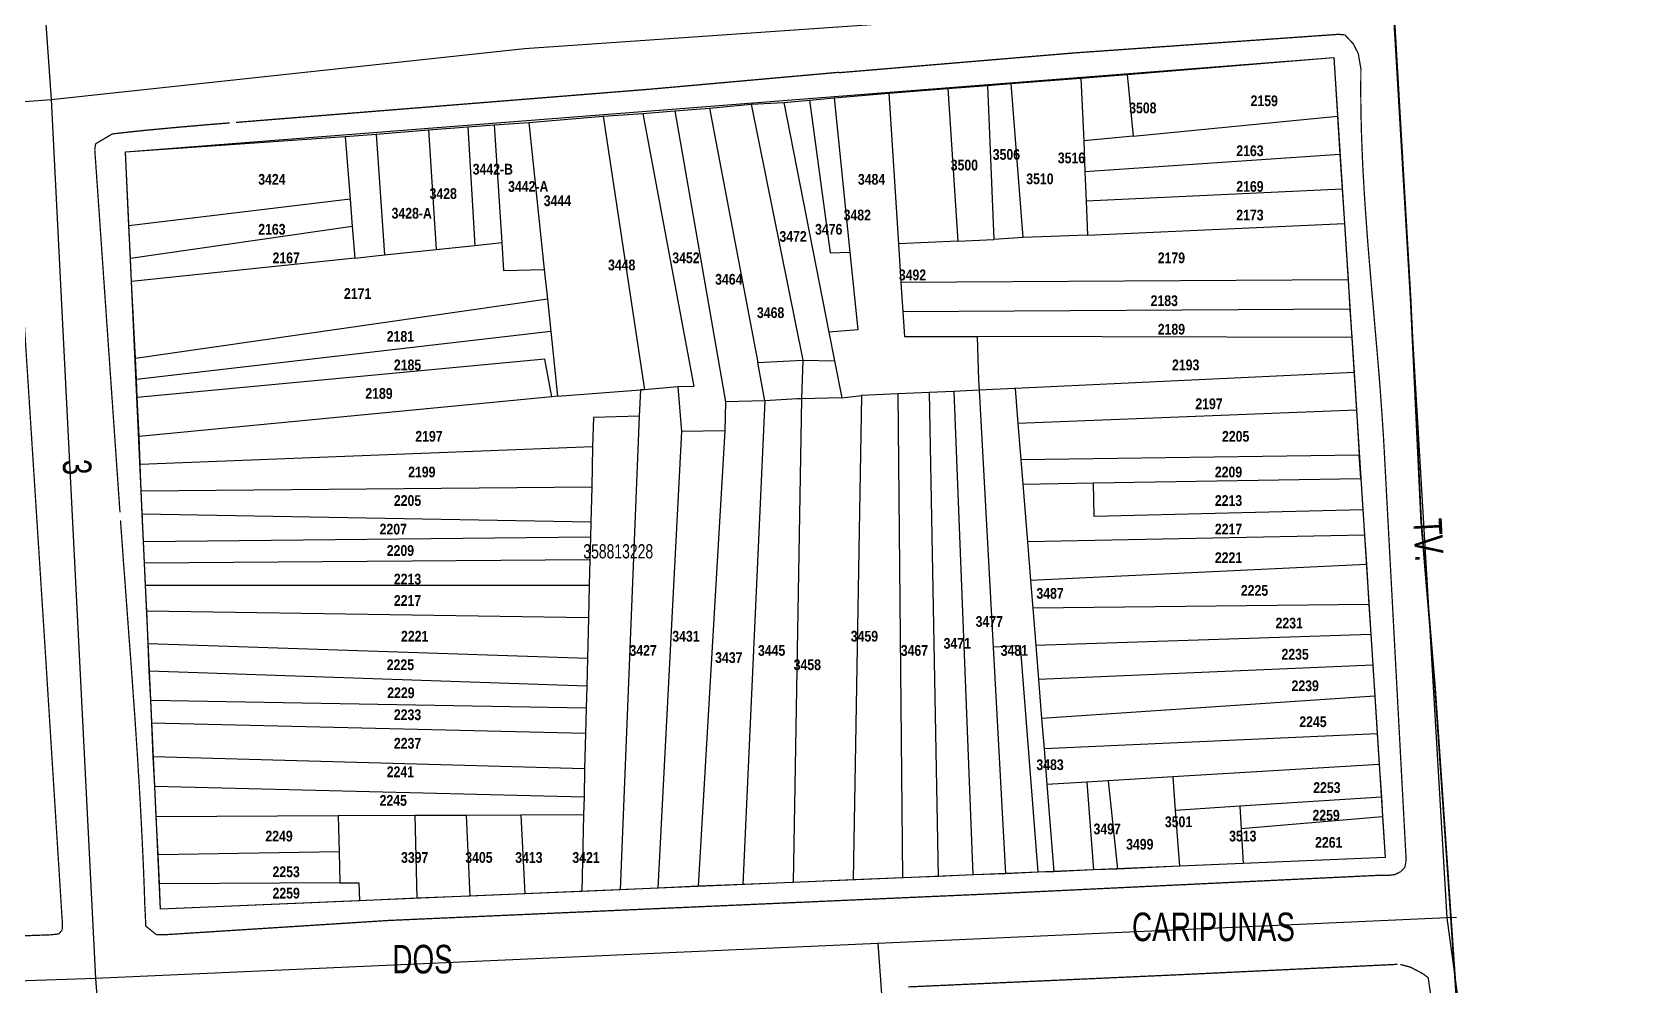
# Model space of a CAD drawing. Extents: x 201676 to 203188, y 4837754 to 4839005.
# Drawn here: x 202963.7 to 203188, y 4838573.2 to 4838706.8 of the extents above; entities that cross this region are included whole.
import ezdxf
from ezdxf.enums import TextEntityAlignment as Align

# ---------------------------------------------------------------- set-up
doc = ezdxf.new("R2010")
doc.units = 0
doc.header["$LTSCALE"] = 1.5
doc.header["$MEASUREMENT"] = 0
doc.linetypes.add('PHANTOMX2', pattern=[5, 2.5, -0.5, 0.5, -0.5, 0.5, -0.5])
doc.linetypes.add('TRACO_25', pattern=[8, 3, -1, 1, -1, 1, -1])
for name, color, linetype in [('CD-MALHA-LOTES', 40, 'CONTINUOUS'), ('CD_TXT_QUADRA', 7, 'CONTINUOUS'), ('LM-LIM-SETOR-FISCAL', 7, 'CONTINUOUS'), ('RU-QUADRAS', 210, 'CONTINUOUS'), ('SV-EIXO-RUA-N-PAV', 6, 'CONTINUOUS'), ('SV-EIXO-RUA-PAV', 20, 'CONTINUOUS'), ('SV-RUA-NAO-PAV-S-GUIA-C-GUIA', 7, 'PHANTOMX2'), ('SV-RUA-PAVIM-S-GUIA-C-GUIA', 7, 'CONTINUOUS'), ('SV-TXT-RUA-N-PAV-S-GUIA-C-GUIA', 7, 'CONTINUOUS'), ('SV-TXT-RUA-PAV-S-GUIA-C-GUIA', 7, 'CONTINUOUS'), ('Th_NmrPort', 7, 'CONTINUOUS')]:
    doc.layers.add(name, color=color, linetype=linetype)
doc.styles.add('ARIAL', font='ARIAL.TTF')
doc.styles.get("Standard").update_dxf_attribs({"font": 'swisscbo.ttf'})
doc.linetypes.add('Limite', pattern='A,20,-3,[130,ltypeshp.shx,S=6.35,R=0,X=0,Y=0],-3,20', length=46)

msp = doc.modelspace()

# ---------------------------------------------------------------- linework, layer by layer
at = {"layer": 'CD-MALHA-LOTES', "linetype": 'Continuous'}
for p, q in [((203117.14, 4838700.89), (203146.08, 4838703.25)), ((203146.08, 4838703.25), (203146.59, 4838695.03)), ((203100.88, 4838699.62), (203110.64, 4838700.38)), ((203110.64, 4838700.38), (203117.14, 4838700.89)), ((203110.64, 4838700.38), (203111.05, 4838691.57)), ((203117.14, 4838700.89), (203117.98, 4838692.25)), ((203076.07, 4838697.62), (203083.76, 4838698.29)), ((203083.76, 4838698.29), (203092.01, 4838698.93)), ((203083.76, 4838698.29), (203085.11, 4838677.17)), ((203092.01, 4838698.93), (203097.58, 4838699.36)), ((203092.01, 4838698.93), (203093.41, 4838677.55)), ((203097.58, 4838699.36), (203100.88, 4838699.62)), ((203097.58, 4838699.36), (203098.47, 4838677.79)), ((203102.58, 4838678.04), (203100.88, 4838699.62)), ((203049.31, 4838695.42), (203053.79, 4838695.78)), ((203053.79, 4838695.78), (203058.65, 4838696.17)), ((203053.79, 4838695.78), (203060.88, 4838655.04)), ((203058.65, 4838696.17), (203064.48, 4838696.71)), ((203058.65, 4838696.17), (203065.42, 4838660.53)), ((203064.48, 4838696.71), (203069.02, 4838696.97)), ((203064.48, 4838696.71), (203071.72, 4838660.85)), ((203069.02, 4838696.97), (203072.65, 4838697.29)), ((203069.02, 4838696.97), (203075.36, 4838664.79)), ((203072.65, 4838697.29), (203076.07, 4838697.62)), ((203072.65, 4838697.29), (203075.52, 4838675.9)), ((203076.07, 4838697.62), (203078.3, 4838675.99)), ((203019.26, 4838693.11), (203024.79, 4838693.54)), ((203024.79, 4838693.54), (203028.46, 4838693.84)), ((203024.79, 4838693.54), (203025.75, 4838676.93)), ((203028.46, 4838693.84), (203033.31, 4838694.18)), ((203028.46, 4838693.84), (203029.52, 4838677.34)), ((203033.31, 4838694.18), (203043.72, 4838695.03)), ((203033.31, 4838694.18), (203035.49, 4838673.57)), ((203043.72, 4838695.03), (203049.31, 4838695.42)), ((203043.72, 4838695.03), (203049.52, 4838656.72)), ((203049.31, 4838695.42), (203056.44, 4838657.17)), ((203117.98, 4838692.25), (203146.59, 4838695.03)), ((203146.59, 4838695.03), (203146.94, 4838689.66)), ((202976.83, 4838690.06), (203007.58, 4838692.22)), ((203007.58, 4838692.22), (203011.92, 4838692.54)), ((203007.58, 4838692.22), (203008.29, 4838683.4)), ((203011.92, 4838692.54), (203019.26, 4838693.11)), ((203011.92, 4838692.54), (203013.12, 4838675.6)), ((203019.26, 4838693.11), (203020.34, 4838676.38)), ((203117.98, 4838692.25), (203111.05, 4838691.57)), ((203111.05, 4838691.57), (203111.21, 4838687.26)), ((202977.31, 4838679.7), (202976.83, 4838690.06)), ((203146.94, 4838689.66), (203111.21, 4838687.26)), ((203146.94, 4838689.66), (203147.27, 4838684.8)), ((203111.21, 4838687.26), (203111.4, 4838683.12)), ((203147.27, 4838684.8), (203111.4, 4838683.12)), ((203147.27, 4838684.8), (203147.57, 4838680.02)), ((203008.29, 4838683.4), (202977.31, 4838679.7)), ((203008.29, 4838683.4), (203008.59, 4838679.59)), ((203111.4, 4838683.12), (203111.6, 4838678.39)), ((203111.6, 4838678.39), (203147.57, 4838680.02)), ((203147.57, 4838680.02), (203148.08, 4838672.14)), ((202977.52, 4838675.09), (202977.31, 4838679.7)), ((203008.59, 4838679.59), (202977.52, 4838675.09)), ((203008.59, 4838679.59), (203008.95, 4838675.17)), ((203093.41, 4838677.55), (203098.47, 4838677.79)), ((203102.58, 4838678.04), (203098.47, 4838677.79)), ((203111.6, 4838678.39), (203102.58, 4838678.04)), ((203008.95, 4838675.17), (203013.12, 4838675.6)), ((203013.12, 4838675.6), (203020.34, 4838676.38)), ((203020.34, 4838676.38), (203025.75, 4838676.93)), ((203025.75, 4838676.93), (203029.52, 4838677.34)), ((203029.52, 4838677.34), (203029.77, 4838673.41)), ((203075.52, 4838675.9), (203078.3, 4838675.99)), ((203078.3, 4838675.99), (203079.41, 4838665.13)), ((203093.41, 4838677.55), (203085.11, 4838677.17)), ((203085.11, 4838677.17), (203085.45, 4838671.75)), ((202977.67, 4838671.88), (202977.52, 4838675.09)), ((203008.95, 4838675.17), (202977.67, 4838671.88)), ((203029.77, 4838673.41), (203035.49, 4838673.57)), ((203035.49, 4838673.57), (203035.95, 4838669.43)), ((202978.23, 4838661.12), (202977.67, 4838671.88)), ((203148.08, 4838672.14), (203085.45, 4838671.75)), ((203085.45, 4838671.75), (203085.71, 4838667.63)), ((203148.08, 4838672.14), (203148.34, 4838668.01)), ((203035.95, 4838669.43), (202978.23, 4838661.12)), ((203035.95, 4838669.43), (203036.41, 4838664.89)), ((203148.34, 4838668.01), (203085.71, 4838667.63)), ((203085.71, 4838667.63), (203085.93, 4838664.19)), ((203148.34, 4838668.01), (203148.6, 4838664.06)), ((203036.41, 4838664.89), (202978.36, 4838658.14)), ((203036.41, 4838664.89), (203037.36, 4838655.8)), ((203079.41, 4838665.13), (203075.36, 4838664.79)), ((203075.36, 4838664.79), (203076.15, 4838660.78)), ((203085.93, 4838664.19), (203096.1, 4838664.2)), ((203148.6, 4838664.06), (203096.1, 4838664.2)), ((203096.1, 4838664.2), (203096.31, 4838658.06)), ((203148.6, 4838664.06), (203148.91, 4838659.16)), ((202978.36, 4838658.14), (202978.23, 4838661.12)), ((203035.55, 4838661.02), (202978.48, 4838655.62)), ((203036.55, 4838655.73), (203035.55, 4838661.02)), ((203065.42, 4838660.53), (203071.72, 4838660.85)), ((203066.36, 4838655.15), (203065.42, 4838660.53)), ((203071.72, 4838660.85), (203071.52, 4838655.47)), ((203071.72, 4838660.85), (203076.15, 4838660.78)), ((203076.15, 4838660.78), (203077.18, 4838655.58)), ((202978.48, 4838655.62), (202978.36, 4838658.14)), ((203096.31, 4838658.06), (203096.38, 4838656.67)), ((203148.91, 4838659.16), (203101.45, 4838656.88)), ((203148.91, 4838659.16), (203149.25, 4838653.86)), ((202978.74, 4838650.15), (202978.48, 4838655.62)), ((203036.55, 4838655.73), (202978.74, 4838650.15)), ((203037.36, 4838655.8), (203036.55, 4838655.73)), ((203037.36, 4838655.8), (203048.95, 4838656.72)), ((203048.95, 4838656.72), (203048.8, 4838653.03)), ((203049.52, 4838656.72), (203048.95, 4838656.72)), ((203054.21, 4838657.13), (203049.52, 4838656.72)), ((203056.44, 4838657.17), (203054.21, 4838657.13)), ((203054.21, 4838657.13), (203054.71, 4838650.89)), ((203070.92, 4838655.46), (203066.36, 4838655.15)), ((203071.52, 4838655.47), (203070.37, 4838587.69)), ((203071.52, 4838655.47), (203070.92, 4838655.46)), ((203077.18, 4838655.58), (203071.52, 4838655.47)), ((203077.18, 4838655.58), (203079.94, 4838655.92)), ((203079.94, 4838655.92), (203078.74, 4838588.07)), ((203085, 4838656.15), (203079.94, 4838655.92)), ((203089.41, 4838656.33), (203085, 4838656.15)), ((203085, 4838656.15), (203085.67, 4838588.36)), ((203092.85, 4838656.5), (203089.41, 4838656.33)), ((203089.41, 4838656.33), (203090.67, 4838588.55)), ((203096.38, 4838656.67), (203092.85, 4838656.5)), ((203092.85, 4838656.5), (203095.51, 4838588.76)), ((203101.33, 4838656.9), (203096.38, 4838656.67)), ((203096.38, 4838656.67), (203098.36, 4838620.68)), ((203101.45, 4838656.88), (203101.33, 4838656.9)), ((203101.45, 4838656.88), (203101.84, 4838652.01)), ((203048.8, 4838653.03), (203042.36, 4838652.85)), ((203048.8, 4838653.03), (203046.12, 4838586.67)), ((203060.88, 4838655.04), (203060.77, 4838650.95)), ((203066.36, 4838655.15), (203060.88, 4838655.04)), ((203066.36, 4838655.15), (203063.28, 4838587.4)), ((203149.25, 4838653.86), (203101.84, 4838652.01)), ((203149.25, 4838653.86), (203149.64, 4838647.54)), ((203042.36, 4838652.85), (203042.26, 4838648.72)), ((203054.71, 4838650.89), (203051.41, 4838586.9)), ((203060.77, 4838650.95), (203054.71, 4838650.89)), ((203060.77, 4838650.95), (203057.03, 4838587.18)), ((203101.84, 4838652.01), (203102.23, 4838646.89)), ((202978.86, 4838646.27), (202978.74, 4838650.15)), ((203042.26, 4838648.72), (202978.86, 4838646.27)), ((203042.26, 4838648.72), (203042.13, 4838643.07)), ((203149.64, 4838647.54), (203102.23, 4838646.89)), ((203102.23, 4838646.89), (203102.53, 4838643.51)), ((203149.87, 4838644.28), (203149.64, 4838647.54)), ((202979, 4838642.53), (202978.86, 4838646.27)), ((203112.42, 4838643.68), (203149.87, 4838644.28)), ((203149.87, 4838644.28), (203150.14, 4838639.91)), ((203042.13, 4838643.07), (202979, 4838642.53)), ((202979.15, 4838639.29), (202979, 4838642.53)), ((203042.13, 4838643.07), (203042.01, 4838638.15)), ((203102.53, 4838643.51), (203112.42, 4838643.68)), ((203102.53, 4838643.51), (203103.17, 4838635.41)), ((203112.5, 4838638.96), (203112.42, 4838643.68)), ((203150.14, 4838639.91), (203112.5, 4838638.96)), ((203150.14, 4838639.91), (203150.38, 4838636.36)), ((203042.01, 4838638.15), (202979.15, 4838639.29)), ((202979.35, 4838635.41), (202979.15, 4838639.29)), ((203042.01, 4838638.15), (203041.95, 4838636.06)), ((203041.95, 4838636.06), (202979.35, 4838635.41)), ((202979.5, 4838632.42), (202979.35, 4838635.41)), ((203041.95, 4838636.06), (203041.87, 4838632.88)), ((203150.38, 4838636.36), (203103.17, 4838635.41)), ((203103.17, 4838635.41), (203103.61, 4838630)), ((203150.38, 4838636.36), (203150.64, 4838632.22)), ((203041.87, 4838632.88), (202979.5, 4838632.42)), ((203041.87, 4838632.88), (203041.78, 4838629.3)), ((202979.64, 4838629.3), (202979.5, 4838632.42)), ((203150.64, 4838632.22), (203103.61, 4838630)), ((203150.64, 4838632.22), (203150.99, 4838626.64)), ((203041.78, 4838629.3), (202979.64, 4838629.3)), ((202979.81, 4838625.72), (202979.64, 4838629.3)), ((203041.78, 4838629.3), (203041.67, 4838624.79)), ((203103.61, 4838630), (203103.9, 4838626.12)), ((203150.99, 4838626.64), (203103.9, 4838626.12)), ((203103.9, 4838626.12), (203104.32, 4838620.9)), ((203150.99, 4838626.64), (203151.27, 4838622.43)), ((203041.67, 4838624.79), (202979.81, 4838625.72)), ((202979.98, 4838621.12), (202979.81, 4838625.72)), ((203041.67, 4838624.79), (203041.53, 4838619.06)), ((203151.27, 4838622.43), (203104.32, 4838620.9)), ((203151.27, 4838622.43), (203151.54, 4838618.13)), ((203041.53, 4838619.06), (202979.98, 4838621.12)), ((202980.15, 4838617.32), (202979.98, 4838621.12)), ((203102.17, 4838620.83), (203098.36, 4838620.68)), ((203098.36, 4838620.68), (203100.11, 4838588.93)), ((203104.68, 4838589.14), (203102.17, 4838620.83)), ((203104.32, 4838620.9), (203104.7, 4838616.15)), ((203041.44, 4838615.2), (202980.15, 4838617.32)), ((202980.39, 4838613.18), (202980.15, 4838617.32)), ((203041.53, 4838619.06), (203041.44, 4838615.2)), ((203151.54, 4838618.13), (203104.7, 4838616.15)), ((203151.54, 4838618.13), (203151.83, 4838613.78)), ((203041.44, 4838615.2), (203041.36, 4838612.13)), ((203104.7, 4838616.15), (203105.14, 4838610.68)), ((203041.36, 4838612.13), (202980.39, 4838613.18)), ((202980.52, 4838610.01), (202980.39, 4838613.18)), ((203151.83, 4838613.78), (203105.14, 4838610.68)), ((203151.83, 4838613.78), (203152.16, 4838608.54)), ((203041.36, 4838612.13), (203041.27, 4838608.59)), ((203105.14, 4838610.68), (203105.51, 4838606.44)), ((203041.27, 4838608.59), (202980.52, 4838610.01)), ((202980.72, 4838605.3), (202980.52, 4838610.01)), ((203041.27, 4838608.59), (203041.14, 4838603.64)), ((203152.16, 4838608.54), (203105.51, 4838606.44)), ((203152.16, 4838608.54), (203152.45, 4838604.21)), ((203105.51, 4838606.44), (203105.89, 4838601.43)), ((203041.14, 4838603.64), (202980.72, 4838605.3)), ((202980.92, 4838601.14), (202980.72, 4838605.3)), ((203152.45, 4838604.21), (203123.52, 4838602.48)), ((203152.45, 4838604.21), (203152.74, 4838599.64)), ((203041.14, 4838603.64), (203041.05, 4838599.63)), ((203111.5, 4838601.77), (203105.89, 4838601.43)), ((203114.45, 4838601.94), (203111.5, 4838601.77)), ((203111.5, 4838601.77), (203112.4, 4838589.46)), ((203123.52, 4838602.48), (203114.45, 4838601.94)), ((203114.45, 4838601.94), (203115.76, 4838589.56)), ((203123.52, 4838602.48), (203123.87, 4838597.79)), ((203041.05, 4838599.63), (202980.92, 4838601.14)), ((202981.14, 4838596.91), (202980.92, 4838601.14)), ((203041.05, 4838599.63), (203040.99, 4838597.18)), ((203105.89, 4838601.43), (203106.88, 4838589.21)), ((203152.74, 4838599.64), (203132.93, 4838598.37)), ((203152.74, 4838599.64), (203152.91, 4838596.91)), ((203006.61, 4838597.02), (202981.14, 4838596.91)), ((203017.36, 4838597.08), (203006.61, 4838597.02)), ((203006.61, 4838597.02), (203006.74, 4838591.99)), ((203024.54, 4838597.09), (203017.36, 4838597.08)), ((203017.36, 4838597.08), (203017.62, 4838585.48)), ((203032.21, 4838597.12), (203024.54, 4838597.09)), ((203024.54, 4838597.09), (203025.08, 4838585.79)), ((203040.99, 4838597.18), (203032.21, 4838597.12)), ((203032.21, 4838597.12), (203032.76, 4838586.11)), ((203040.99, 4838597.18), (203040.73, 4838586.45)), ((203132.93, 4838598.37), (203123.87, 4838597.79)), ((203123.87, 4838597.79), (203124.47, 4838589.97)), ((203132.93, 4838598.37), (203133.1, 4838595.2)), ((202981.39, 4838591.55), (202981.14, 4838596.91)), ((203152.91, 4838596.91), (203133.1, 4838595.2)), ((203133.1, 4838595.2), (203133.37, 4838590.35)), ((203152.91, 4838596.91), (203153.28, 4838591.18)), ((203006.74, 4838591.99), (202981.39, 4838591.55)), ((202981.58, 4838587.49), (202981.39, 4838591.55)), ((203006.74, 4838591.99), (203006.85, 4838587.65)), ((203133.37, 4838590.35), (203124.47, 4838589.97)), ((203153.28, 4838591.18), (203133.37, 4838590.35)), ((203078.74, 4838588.07), (203070.37, 4838587.69)), ((203085.67, 4838588.36), (203078.74, 4838588.07)), ((203090.67, 4838588.55), (203085.67, 4838588.36)), ((203095.51, 4838588.76), (203090.67, 4838588.55)), ((203100.11, 4838588.93), (203095.51, 4838588.76)), ((203104.68, 4838589.14), (203100.11, 4838588.93)), ((203106.88, 4838589.21), (203104.68, 4838589.14)), ((203112.4, 4838589.46), (203106.88, 4838589.21)), ((203115.76, 4838589.56), (203112.4, 4838589.46)), ((203124.47, 4838589.97), (203115.76, 4838589.56)), ((203006.85, 4838587.65), (202981.58, 4838587.49)), ((202981.74, 4838583.96), (202981.58, 4838587.49)), ((203006.85, 4838587.65), (203009.53, 4838587.67)), ((203009.53, 4838587.67), (203009.59, 4838585.14)), ((203025.08, 4838585.79), (203017.62, 4838585.48)), ((203032.76, 4838586.11), (203025.08, 4838585.79)), ((203040.73, 4838586.45), (203032.76, 4838586.11)), ((203046.12, 4838586.67), (203040.73, 4838586.45)), ((203051.41, 4838586.9), (203046.12, 4838586.67)), ((203057.03, 4838587.18), (203051.41, 4838586.9)), ((203063.28, 4838587.4), (203057.03, 4838587.18)), ((203070.37, 4838587.69), (203063.28, 4838587.4)), ((203009.59, 4838585.14), (202981.74, 4838583.96)), ((203017.62, 4838585.48), (203009.59, 4838585.14))]:
    msp.add_line(p, q, dxfattribs=at)
at = {"layer": 'LM-LIM-SETOR-FISCAL', "linetype": 'Limite', "ltscale": 0.1}
msp.add_lwpolyline([(203183.34, 4838302.84, 0.25, 0.25, 0), (203180.94, 4838327.88, 0.25, 0.25, 0), (203179.01, 4838373.61, 0.25, 0.25, 0), (203177.69, 4838393.34, 0.25, 0.25, 0), (203167.5, 4838509.94, 0.25, 0.25, 0), (203160.24, 4838615.27, 0.25, 0.25, 0), (203158.31, 4838638.38, 0.25, 0.25, 0), (203156.83, 4838669.62, 0.25, 0.25, 0), (203152.43, 4838745.37, 0.25, 0.25, 0), (203149.12, 4838806.64, 0.25, 0.25, 0), (203147.22, 4838841.4, 0.25, 0.25, 0), (203146.26, 4838857.95, 0.25, 0.25, 0), (203141.75, 4838939.59, 0.25, 0.25, 0), (203141.45, 4838947.8, 0.25, 0.25, 0), (203138.51, 4839004.69, 0.25, 0.25, 0), (203068.23, 4839000.34, 0.25, 0.25, 0), (203012.77, 4838996.88, 0.25, 0.25, 0), (202985.23, 4838994.8, 0.25, 0.25, 0), (202948.48, 4838991.33, 0.25, 0.25, 0), (202848.68, 4838990.25, 0.25, 0.25, 0), (202769, 4838988.92, 0.25, 0.25, 0), (202703.79, 4838990.29, 0.25, 0.25, 0), (202671.56, 4838990.98, 0.25, 0.25, 0), (202579.77, 4838990.52, 0.25, 0.25, 0)], format="xyseb", dxfattribs=at)
at = {"layer": 'RU-QUADRAS', "color": 6, "linetype": 'Continuous'}
msp.add_lwpolyline([(202976.83, 4838690.06), (203146.08, 4838703.25), (203153.28, 4838591.18), (202981.74, 4838583.96)], close=True, dxfattribs=at)
at = {"layer": 'SV-EIXO-RUA-N-PAV'}
for points in [[(203179.47, 4838048.88), (203178.9, 4838056.35), (203176.01, 4838072.87), (203174.77, 4838086.5), (203178.9, 4838114.17), (203181.79, 4838132.34), (203181.38, 4838167.44), (203183.59, 4838181.54), (203185.1, 4838203.37), (203187.16, 4838224.01), (203187.99, 4838244.87), (203185.92, 4838267.17), (203186.33, 4838283.28), (203184.37, 4838297.94), (203182.26, 4838346.44), (203175.13, 4838414.44), (203172.04, 4838444.05), (203166.94, 4838526.43), (203164.75, 4838562.15), (203161.94, 4838582.73)], [(203082.2, 4838579.17), (203085.68, 4838531.75), (203088.29, 4838489.23), (203090.15, 4838439.07), (203091.65, 4838398.79), (203092.02, 4838361.68), (203092.77, 4838328.49), (203091.96, 4838301.3)]]:
    msp.add_lwpolyline(points, dxfattribs=at)
at = {"layer": 'SV-EIXO-RUA-PAV'}
for points in [[(202963.01, 4838745.73), (202966.43, 4838697.39), (202972.63, 4838574.26), (202977.19, 4838514.63), (202982.2, 4838436.59), (202987.93, 4838354.26), (202991.48, 4838305.95)], [(203161.94, 4838582.73), (203154.26, 4838712.99), (203152.08, 4838745.73)], [(202318.41, 4838649.42), (202321.64, 4838649.45), (202487.72, 4838663.1), (202605.04, 4838673.59), (202716.03, 4838681.01), (202761.88, 4838683.34), (202785.75, 4838684.36), (202871.72, 4838690.21), (202966.43, 4838697.39), (203032.73, 4838704.52), (203101.57, 4838709.29), (203154.26, 4838712.99), (203154.95, 4838713.05)], [(203163.28, 4838582.79), (203161.94, 4838582.73), (203082.2, 4838579.17), (202972.63, 4838574.26), (202863.82, 4838570.55), (202791.27, 4838567.9), (202747.07, 4838567.66), (202689.38, 4838565.97), (202614.15, 4838560.23)]]:
    msp.add_lwpolyline(points, dxfattribs=at)
at = {"layer": 'SV-RUA-NAO-PAV-S-GUIA-C-GUIA', "linetype": 'TRACO_25', "const_width": 0.18, "flags": 128}
msp.add_lwpolyline([(203167.34, 4838440.83), (203166.71, 4838448.61), (203165.74, 4838461.69), (203164.99, 4838472.22), (203164.21, 4838484.85), (203163.7, 4838505.18), (203162.41, 4838522.68), (203161.38, 4838539.08), (203160.69, 4838553.16), (203159.83, 4838566.84), (203159.68, 4838571.75), (203159.3, 4838574.36)], dxfattribs=at)
at = {"layer": 'SV-RUA-PAVIM-S-GUIA-C-GUIA', "const_width": 0.18}
for points in [[(203109.78, 4838703.91), (203146.72, 4838706.51)], [(203146.72, 4838706.51), (203147.62, 4838706.44)], [(203147.62, 4838706.44), (203148.79, 4838705.2), (203149.5, 4838703.84), (203149.87, 4838701.7), (203149.86, 4838699.58), (203149.86, 4838698.04), (203149.87, 4838696.5), (203149.9, 4838694.97), (203149.93, 4838693.45), (203149.98, 4838691.93), (203150.04, 4838690.41), (203150.1, 4838688.9), (203150.17, 4838687.4), (203150.26, 4838685.89), (203150.34, 4838684.39), (203150.44, 4838682.89), (203150.65, 4838679.91), (203150.87, 4838676.93), (203151.12, 4838673.96), (203151.37, 4838670.99), (203151.63, 4838668.03), (203151.88, 4838665.07), (203152.14, 4838662.11), (203152.39, 4838659.14), (203152.62, 4838656.17), (203152.83, 4838653.2), (203153.03, 4838650.22), (203153.14, 4838648.24)], [(203076.83, 4838701.14), (203109.78, 4838703.91)], [(203050.35, 4838698.83), (203076.73, 4838701.19)], [(203076.73, 4838701.19), (203076.83, 4838701.14)], [(202992.29, 4838694.17), (203050.35, 4838698.83)], [(202972.64, 4838691.18), (202974.98, 4838692.56), (202976.47, 4838692.73), (202979.45, 4838693.05), (202982.44, 4838693.33), (202983.93, 4838693.47), (202985.43, 4838693.6), (202986.92, 4838693.73), (202988.42, 4838693.86), (202989.91, 4838693.98), (202991.41, 4838694.1)], [(202972.52, 4838690.38), (202972.64, 4838691.18)], [(202976.05, 4838639.54), (202972.52, 4838690.38)], [(202965.44, 4838622.43), (202962.1, 4838674.51)], [(203153.14, 4838648.24), (203156.19, 4838591.26)], [(202981.14, 4838580.4), (202979.67, 4838581.58), (202979.53, 4838584.51), (202979.43, 4838587.47), (202979.31, 4838590.44), (202979.17, 4838593.42), (202979.02, 4838596.4), (202978.86, 4838599.39), (202978.68, 4838602.38), (202978.59, 4838603.88), (202978.5, 4838605.38), (202978.4, 4838606.88), (202978.3, 4838608.38), (202978.2, 4838609.88), (202978.1, 4838611.39), (202977.99, 4838612.89), (202977.88, 4838614.39), (202977.78, 4838615.89), (202977.67, 4838617.4), (202977.56, 4838618.9), (202977.45, 4838620.41), (202977.33, 4838621.91), (202977.22, 4838623.41), (202977.11, 4838624.92), (202977, 4838626.42), (202976.89, 4838627.92), (202976.78, 4838629.43), (202976.67, 4838630.93), (202976.55, 4838632.43), (202976.45, 4838633.93), (202976.34, 4838635.43), (202976.23, 4838636.93), (202976.12, 4838638.42)], [(202967.84, 4838584.23), (202965.44, 4838622.43)], [(203156.17, 4838590.46), (203156, 4838589.77)], [(203156.19, 4838591.26), (203156.17, 4838590.46)], [(203151.91, 4838588.68), (203098.06, 4838586.1)], [(203153.71, 4838588.68), (203151.91, 4838588.68)], [(203154.69, 4838588.82), (203153.71, 4838588.68)], [(203155.45, 4838589.22), (203154.69, 4838588.82)], [(203156, 4838589.77), (203155.45, 4838589.22)], [(203098.06, 4838586.1), (203013.71, 4838582.38)], [(202967.99, 4838581.92), (202967.84, 4838584.23)], [(202967.95, 4838581.04), (202967.99, 4838581.92)], [(203013.71, 4838582.38), (202982.18, 4838580.37)], [(202944.49, 4838579.59), (202966.38, 4838580.37)], [(202966.38, 4838580.37), (202967.48, 4838580.49)], [(202967.48, 4838580.49), (202967.95, 4838581.04)], [(202982.18, 4838580.37), (202981.14, 4838580.4)], [(203124.75, 4838574.79), (203086.48, 4838573.07)], [(203155, 4838576.23), (203124.75, 4838574.79)], [(203158.62, 4838574.88), (203156.84, 4838575.83), (203155.38, 4838576.22)], [(203159.3, 4838574.36), (203158.62, 4838574.88)]]:
    msp.add_lwpolyline(points, dxfattribs=at)

# ---------------------------------------------------------------- texts
at = {"layer": 'CD_TXT_QUADRA', "linetype": 'Continuous', "style": 'ARIAL', "width": 0.7}
msp.add_text('358813228', height=2, dxfattribs=at).set_placement((203040.95, 4838633.09))
at = {"layer": 'SV-TXT-RUA-N-PAV-S-GUIA-C-GUIA', "style": 'ARIAL', "width": 0.7}
msp.add_text('CARIPUNAS', height=4, dxfattribs=at).set_placement((203117.81, 4838579.48))
at = {"layer": 'SV-TXT-RUA-PAV-S-GUIA-C-GUIA', "style": 'ARIAL', "width": 0.7}
for s, p in [('3', (202968, 4838646.87)), ('TV.', (203157.19, 4838638.61))]:
    msp.add_text(s, height=4, rotation=273, dxfattribs=at).set_placement(p)
msp.add_text('DOS', height=4, dxfattribs=at).set_placement((203014.2, 4838574.96))
at = {"layer": 'Th_NmrPort', "color": 1}
for s, p in [('2159', (203134.42, 4838697.2)), ('3508', (203117.42, 4838696.2)), ('3500', (203092.42, 4838688.2)), ('3506', (203098.31, 4838689.69)), ('3516', (203107.42, 4838689.2)), ('2163', (203132.42, 4838690.2)), ('3424', (202995.42, 4838686.2)), ('3442-B', (203025.46, 4838687.62)), ('3484', (203079.42, 4838686.2)), ('3510', (203103, 4838686.27)), ('3428', (203019.42, 4838684.2)), ('3442-A', (203030.42, 4838685.2)), ('2169', (203132.42, 4838685.2)), ('3428-A', (203014.1, 4838681.45)), ('3444', (203035.42, 4838683.2)), ('2163', (202995.42, 4838679.2)), ('3476', (203073.42, 4838679.2)), ('3482', (203077.42, 4838681.2)), ('2173', (203132.42, 4838681.2)), ('3472', (203068.42, 4838678.2)), ('2167', (202997.42, 4838675.2)), ('3452', (203053.42, 4838675.2)), ('2179', (203121.42, 4838675.2)), ('3448', (203044.42, 4838674.2)), ('3492', (203085.15, 4838672.81)), ('2171', (203007.42, 4838670.2)), ('3464', (203059.42, 4838672.2)), ('2183', (203120.42, 4838669.2)), ('3468', (203065.28, 4838667.52)), ('2181', (203013.42, 4838664.2)), ('2189', (203121.42, 4838665.2)), ('2185', (203014.42, 4838660.2)), ('2193', (203123.42, 4838660.2)), ('2189', (203010.42, 4838656.2)), ('2197', (203126.69, 4838654.75)), ('2197', (203017.42, 4838650.2)), ('2205', (203130.42, 4838650.2)), ('2199', (203016.42, 4838645.2)), ('2209', (203129.42, 4838645.2)), ('2205', (203014.42, 4838641.2)), ('2213', (203129.42, 4838641.2)), ('2207', (203012.42, 4838637.2)), ('2217', (203129.42, 4838637.2)), ('2209', (203013.42, 4838634.2)), ('2221', (203129.42, 4838633.2)), ('2213', (203014.42, 4838630.2)), ('3487', (203104.42, 4838628.2)), ('2225', (203133.06, 4838628.61)), ('2217', (203014.42, 4838627.2)), ('3477', (203095.91, 4838624.26)), ('2231', (203137.92, 4838624.04)), ('2221', (203015.42, 4838622.2)), ('3431', (203053.42, 4838622.2)), ('3459', (203078.42, 4838622.2)), ('3471', (203091.42, 4838621.2)), ('3427', (203047.42, 4838620.2)), ('3437', (203059.42, 4838619.2)), ('3445', (203065.42, 4838620.2)), ('3467', (203085.42, 4838620.2)), ('3481', (203099.42, 4838620.2)), ('2235', (203138.75, 4838619.67)), ('2225', (203013.42, 4838618.2)), ('3458', (203070.42, 4838618.2)), ('2229', (203013.49, 4838614.27)), ('2239', (203140.16, 4838615.26)), ('2233', (203014.42, 4838611.2)), ('2245', (203141.25, 4838610.22)), ('2237', (203014.42, 4838607.2)), ('2241', (203013.42, 4838603.2)), ('3483', (203104.42, 4838604.2)), ('2253', (203143.2, 4838600.99)), ('2245', (203012.42, 4838599.2)), ('3501', (203122.42, 4838596.2)), ('2259', (203143.09, 4838597.12)), ('2249', (202996.42, 4838594.2)), ('3497', (203112.42, 4838595.2)), ('3513', (203131.42, 4838594.2)), ('3499', (203116.99, 4838593.05)), ('2261', (203143.46, 4838593.32)), ('3397', (203015.42, 4838591.2)), ('3405', (203024.42, 4838591.2)), ('3413', (203031.42, 4838591.2)), ('3421', (203039.42, 4838591.2)), ('2253', (202997.42, 4838589.2)), ('2259', (202997.42, 4838586.2))]:
    msp.add_text(s, height=1.5, dxfattribs=at).set_placement(p, align=Align.MIDDLE_LEFT)

doc.saveas('drawing.dxf')
